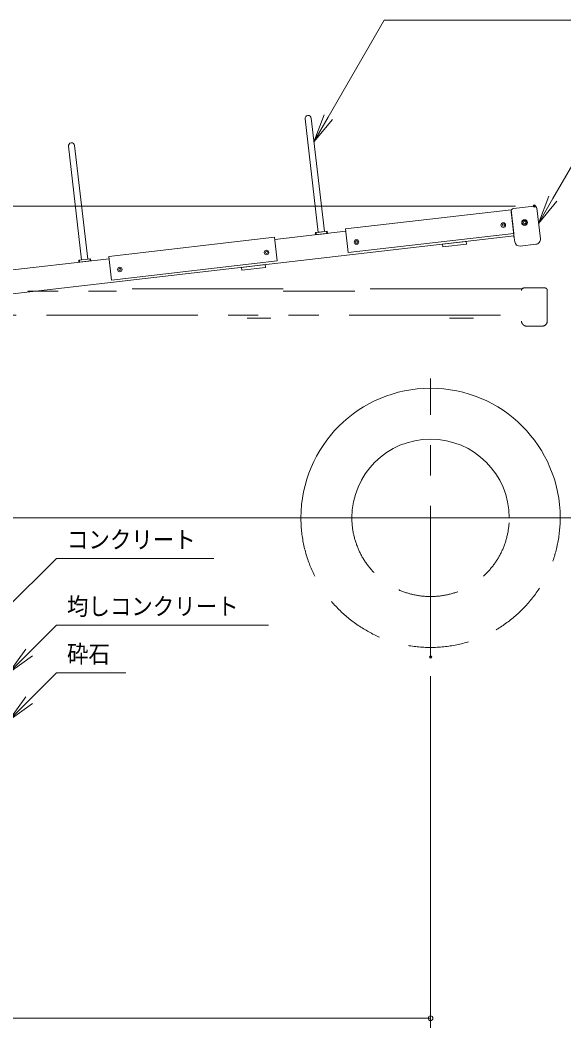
# Model space of a CAD drawing. Units: millimetres at full size, sheet at 1:10; details may follow other scales. Extents: x 5 to 8405, y -5 to 5945.
# Drawn here: x 3186 to 4327, y 1205 to 3319 of the extents above; entities that cross this region are included whole.
import ezdxf
from ezdxf.enums import TextEntityAlignment as Align

# ---------------------------------------------------------------- set-up
doc = ezdxf.new("R2010")
doc.units = ezdxf.units.MM
doc.header["$LTSCALE"] = 10
doc.header["$PDMODE"] = 32
doc.header["$PDSIZE"] = 5
for name, pattern in [('USER1', [19.05, 12.7, -6.35]), ('USER2', [50.8, 31.75, -6.35, 6.35, -6.35]), ('USER3', [63.5, 31.75, -6.35, 6.35, -6.35, 6.35, -6.35])]:
    doc.linetypes.add(name, pattern=pattern)
doc.layers.add('LY_5', color=7, linetype='Continuous', lineweight=0)
doc.layers.add('LY_6', color=7, linetype='Continuous', lineweight=0)
doc.styles.add('ＭＳ ゴシック', font='')
doc.styles.get('ＭＳ ゴシック').set_extended_font_data('MS Gothic')

# ---------------------------------------------------------------- blocks, each defined once
blk = doc.blocks.new('-016-_DOTBLANK')
at = {"color": 7, "linetype": 'Continuous', "lineweight": 0}
blk.add_line((-0.5, 0), (-1, 0), dxfattribs=at)
blk.add_circle((0, 0), 0.5, dxfattribs=at)
blk = doc.blocks.new('-003-_U3')
at = {"color": 7, "linetype": 'Continuous', "lineweight": 0}
for p, q in [((-1, 0.1667), (0, 0)), ((0, 0), (-1, 0)), ((-1, -0.1667), (0, 0))]:
    blk.add_line(p, q, dxfattribs=at)

msp = doc.modelspace()

# ---------------------------------------------------------------- linework, layer by layer
at = {"layer": 'LY_5'}
for p, q in [((3783.7, 3112.09), (3811.23, 2874.18)), ((3796.62, 3113.59), (3824.14, 2875.67)), ((3287.01, 3054.62), (3314.54, 2816.71)), ((3299.93, 3056.12), (3327.46, 2818.21)), ((4215.97, 2921.51), (3868.29, 2881.29)), ((4221.72, 2871.85), (4215.97, 2921.51)), ((4216.43, 2917.54), (4216.32, 2918.53)), ((4222.75, 2862.91), (4216.43, 2917.54)), ((4264.42, 2929.13), (4220.71, 2924.08)), ((4269.96, 2924.74), (4277.37, 2860.67)), ((3719.86, 2859.08), (3868.86, 2876.32)), ((3805.27, 2873.49), (3830.1, 2876.36)), ((3811.23, 2874.18), (3824.14, 2875.67)), ((3828.61, 2876.19), (3829.13, 2871.72)), ((3830.1, 2876.36), (3830.62, 2871.89)), ((3868.29, 2881.29), (3874.04, 2831.62)), ((2876.53, 2711.17), (4222.29, 2866.88)), ((3719.28, 2864.05), (3371.6, 2823.82)), ((3725.03, 2814.38), (3719.28, 2864.05)), ((3805.27, 2873.49), (3805.79, 2869.02)), ((3805.79, 2869.02), (3830.62, 2871.89)), ((3806.76, 2873.66), (3807.28, 2869.19)), ((3874.04, 2831.62), (4221.72, 2871.85)), ((4072.29, 2849.52), (4121.96, 2855.27)), ((4121.96, 2855.27), (4122.65, 2849.31)), ((4221.3, 2866.76), (4222.29, 2866.88)), ((4221.64, 2863.78), (4221.3, 2866.76)), ((4222.64, 2863.9), (4221.64, 2863.78)), ((4223.73, 2854.46), (4222.75, 2862.91)), ((4072.98, 2843.56), (4072.29, 2849.52)), ((4122.65, 2849.31), (4072.98, 2843.56)), ((4268.15, 2849.03), (4235.37, 2845.24)), ((2178.14, 2680.7), (3372.18, 2818.85)), ((3308.58, 2816.02), (3333.42, 2818.9)), ((3308.58, 2816.02), (3309.1, 2811.55)), ((3309.1, 2811.55), (3333.93, 2814.43)), ((3310.07, 2816.2), (3310.59, 2811.72)), ((3314.54, 2816.71), (3327.46, 2818.21)), ((3331.93, 2818.72), (3332.44, 2814.25)), ((3333.42, 2818.9), (3333.93, 2814.43)), ((3371.6, 2823.82), (3377.35, 2774.15)), ((3377.35, 2774.15), (3725.03, 2814.38)), ((3650.11, 2800.68), (3699.78, 2806.42)), ((3650.8, 2794.71), (3650.11, 2800.68)), ((3700.47, 2800.46), (3650.8, 2794.71)), ((3699.78, 2806.42), (3700.47, 2800.46)), ((2817.25, 2275.21), (4544, 2275.21))]:
    msp.add_line(p, q, dxfattribs=at)
at = {"layer": 'LY_5', "linetype": 'USER3'}
for p, q in [((2185.96, 2750.46), (3387.96, 2750.46)), ((3737.96, 2755.46), (3387.96, 2755.46)), ((3737.96, 2750.46), (3887.96, 2750.46)), ((4237.96, 2755.46), (3887.96, 2755.46)), ((4286.96, 2757.46), (4242.96, 2757.46)), ((4291.96, 2752.46), (4291.96, 2687.96)), ((1335.96, 2700.46), (4237.96, 2700.46)), ((3711.96, 2694.46), (3661.96, 2694.46)), ((4136.96, 2694.46), (4086.96, 2694.46)), ((4281.46, 2677.46), (4248.46, 2677.46))]:
    msp.add_line(p, q, dxfattribs=at)
at = {"layer": 'LY_5', "linetype": 'USER2'}
msp.add_line((4047, 1983.21), (4047, 2567.21), dxfattribs=at)
at = {"layer": 'LY_5'}
for centre, radius in [((4244.25, 2894.59), 6), ((4244.25, 2894.59), 4.75), ((4244.25, 2894.59), 2.4), ((4199.55, 2889.41), 4.75), ((4199.55, 2889.41), 2.4), ((3891.61, 2853.78), 4.75), ((3891.61, 2853.78), 2.4), ((3702.86, 2831.95), 4.75), ((3702.86, 2831.95), 2.4), ((3394.92, 2796.32), 4.75), ((3394.92, 2796.32), 2.4)]:
    msp.add_circle(centre, radius, dxfattribs=at)
for centre, radius, start, end in [((3790.16, 3112.84), 6.5, 6.6, 186.6), ((3293.47, 3055.37), 6.5, 6.6, 186.6), ((4221.28, 2919.11), 5, 96.6, 186.6), ((4264.99, 2924.17), 5, 6.6, 96.6), ((4234.16, 2855.67), 10.5, 186.6, 276.59993), ((4266.94, 2859.46), 10.5, 276.59994, 6.6), ((4047, 2275.21), 272, 0, 180), ((4047, 2275.21), 165.1, 0, 180)]:
    msp.add_arc(centre, radius, start, end, dxfattribs=at)
at = {"layer": 'LY_5', "linetype": 'USER3'}
for centre, radius, start, end in [((4242.96, 2752.46), 5, 90, 180), ((4286.96, 2752.46), 5, 0, 90), ((4248.46, 2687.96), 10.5, 180, 269.99993), ((4281.46, 2687.96), 10.5, 269.99994, 0)]:
    msp.add_arc(centre, radius, start, end, dxfattribs=at)
at = {"layer": 'LY_5', "linetype": 'USER1'}
for radius in [272, 165.1]:
    msp.add_arc((4047, 2275.21), radius, 180, 0, dxfattribs=at)
at = {"layer": 'LY_6'}
for p, q in [((3832.36, 3115.88), (3949.83, 3319.34)), ((3949.83, 3319.34), (3969.83, 3319.34)), ((3969.83, 3319.34), (4513.36, 3319.34)), ((4303.66, 2944.84), (4369.87, 3059.39)), ((4224.99, 2929.17), (535, 2929.17)), ((3154.43, 2082.63), (3262, 2190.21)), ((3262, 2190.21), (3282, 2190.21)), ((3282, 2190.21), (3592.52, 2190.21)), ((3204.43, 1992.63), (3262, 2050.21)), ((3262, 2050.21), (3282, 2050.21)), ((3282, 2050.21), (3707, 2050.21)), ((3204.43, 1892.63), (3262, 1950.21)), ((3262, 1950.21), (3282, 1950.21)), ((3282, 1950.21), (3407.71, 1950.21)), ((4047, 1943.21), (4047, 1205.21)), ((4047, 1225.21), (1527, 1225.21))]:
    msp.add_line(p, q, dxfattribs=at)
for p in [(4264.99, 2929.17), (4047, 1983.21)]:
    msp.add_point(p, dxfattribs=at)

# ---------------------------------------------------------------- block references
at = {"layer": 'LY_6', "xscale": 60, "yscale": 60}
for p, rotation in [((3802.36, 3063.92), 240), ((4273.64, 2892.89), 239.97556), ((3162, 1950.21), 225), ((3162, 1850.21), 225)]:
    msp.add_blockref('-003-_U3', p, dxfattribs=dict(at, rotation=rotation))
at = {"layer": 'LY_6', "xscale": 10, "yscale": 10}
msp.add_blockref('-016-_DOTBLANK', (4047, 1225.21), dxfattribs=at)

# ---------------------------------------------------------------- texts
at = {"layer": 'LY_6', "style": 'ＭＳ ゴシック', "width": 0.9}
for s, p in [('コンクリート', (3284, 2200.21)), ('均しコンクリート', (3284, 2060.21)), ('砕石', (3284, 1960.21))]:
    msp.add_text(s, height=36.66, dxfattribs=at).set_placement(p, align=Align.BOTTOM_LEFT)

doc.saveas('drawing.dxf')
